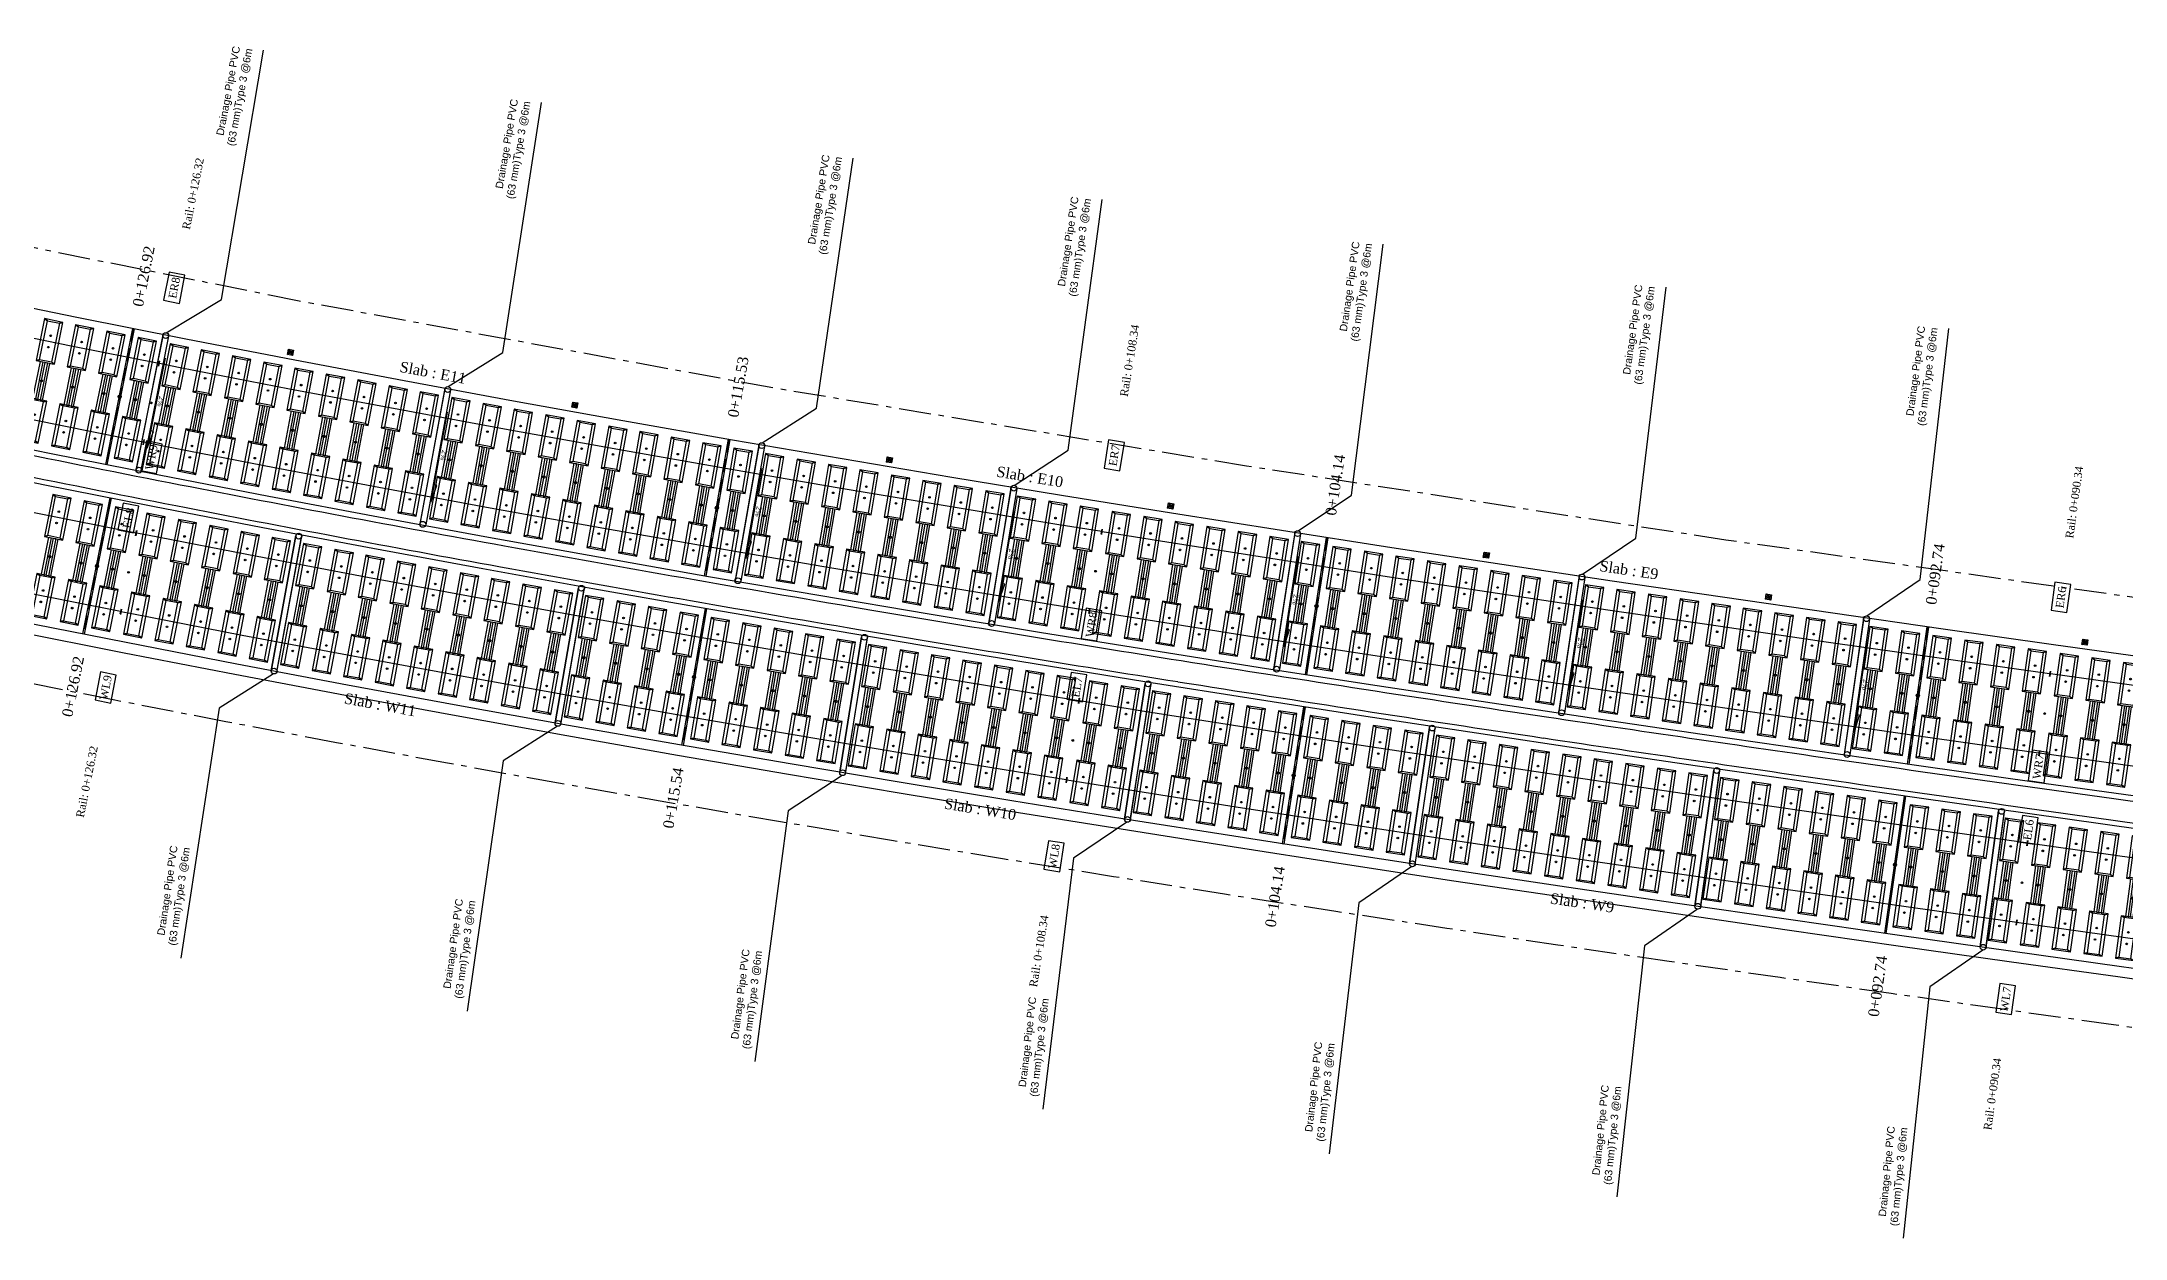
# Model space of a CAD drawing. Header units: metres. Extents: x 0 to 564365, y 0 to 3594889.
# Drawn here: x 564237.31 to 564276.38, y 3593418.88 to 3593441.31 of the extents above; entities that cross this region are included whole.
import ezdxf
from ezdxf.enums import TextEntityAlignment as Align

# ---------------------------------------------------------------- set-up
doc = ezdxf.new("R2010")
doc.units = ezdxf.units.M
doc.linetypes.add('ACAD_ISO10W100', pattern=[18, 12, -3, 0, -3])
doc.linetypes.add('DASHED2', pattern=[0.375, 0.25, -0.125])
for name, color, linetype in [('2d', 2, 'Continuous'), ('_flg-all slab', 7, 'Continuous'), ('_flg-Bar Divar', 11, 'ACAD_ISO10W100'), ('_flg-Por Konande-Devar', 230, 'Continuous'), ('_flg-por Konande-Vasat', 170, 'Continuous'), ('AG_JOOSH', 7, 'Continuous'), ('AG_Print', 7, 'Continuous'), ('AG_Slab', 7, 'Continuous'), ('C-ROAD-STAN-MAJR', 11, 'Continuous'), ('C-ROAD-TEXT', 11, 'Continuous'), ('E Pipe', 5, 'Continuous'), ('Km_Rail', 7, 'Continuous'), ('Km_Slab', 7, 'Continuous'), ('Number_Slab', 7, 'Continuous'), ('Rail', 1, 'Continuous'), ('Rail_Gap', 7, 'Continuous'), ('Travers', 7, 'Continuous')]:
    doc.layers.add(name, color=color, linetype=linetype)
doc.styles.add('ND', font='nashkh.shx', dxfattribs={"height": 3})
doc.styles.get("Standard").update_dxf_attribs({"font": 'romantic.ttf'})

# ---------------------------------------------------------------- blocks, each defined once
blk = doc.blocks.new('AG_slab')
at = {"layer": 'AG_Slab', "color": 1}
for p, q in [((1.3, 0.015), (-1.3, 0.015)), ((1.3, -0.015), (-1.3, -0.015))]:
    blk.add_line(p, q, dxfattribs=at)
at = {"layer": 'AG_Slab', "color": 5}
for p, q in [((-1.3, -0.015), (-1.3, 0.015)), ((1.3, 0.015), (1.3, -0.015))]:
    blk.add_line(p, q, dxfattribs=at)
at = {"layer": 'AG_Slab', "color": 2, "linetype": 'DASHED2'}
blk.add_line((1.3, 0), (-1.3, 0), dxfattribs=at)
at = {"layer": 'AG_Slab', "color": 7}
blk.add_circle((0, 0), 0.03, dxfattribs=at)
blk = doc.blocks.new('AG_Joosh')
at = {"layer": 'AG_JOOSH', "color": 2}
for p, q in [((-0.701, 0.005), (-0.801, 0.005)), ((0.701, 0.005), (0.801, 0.005)), ((-0.701, -0.005), (-0.801, -0.005)), ((0.701, -0.005), (0.801, -0.005))]:
    blk.add_line(p, q, dxfattribs=at)
at = {"layer": 'AG_JOOSH', "color": 7}
blk.add_circle((0, 0), 0.0155, dxfattribs=at)
blk = doc.blocks.new('AG_tttt', base_point=(-0.751, 0))
at = {"layer": 'Travers', "color": 3}
blk.add_lwpolyline([(-0.354, 0.175), (-1.155, 0.175), (-1.155, -0.175), (-0.354, -0.175), (-0.354, 0.175), (-0.38, 0.114), (-1.129, 0.114), (-1.155, 0.175), (-1.129, 0.114), (-1.129, -0.114), (-1.155, -0.175), (-1.129, -0.114), (-0.38, -0.114), (-0.354, -0.175), (-0.38, -0.114), (-0.38, 0.114), (-0.354, 0.175), (-0.354, 0.09), (0.354, 0.09), (0.354, 0.045), (-0.354, 0.045), (-0.354, 0), (0.354, 0), (0.354, -0.045), (-0.354, -0.045), (-0.354, -0.09), (0.354, -0.09), (0.354, -0.175), (1.155, -0.175), (1.155, 0.175), (0.354, 0.175), (0.354, -0.175), (0.38, -0.114), (0.38, 0.114), (0.354, 0.175), (0.38, 0.114), (1.129, 0.114), (1.155, 0.175), (1.129, 0.114), (1.129, -0.114), (1.155, -0.175), (1.129, -0.114), (0.38, -0.114)], dxfattribs=at)
for centre in [(-0.863, 0), (-0.646, 0), (0.646, 0), (0.863, 0)]:
    blk.add_circle(centre, 0.015, dxfattribs=at)
at = {"layer": 'Travers', "color": 7}
blk.add_circle((0, 0), 0.02, dxfattribs=at)
blk = doc.blocks.new('AG_t')
at = {"layer": 'Travers', "color": 3}
blk.add_lwpolyline([(-0.354, 0.175), (-1.155, 0.175), (-1.155, -0.175), (-0.354, -0.175), (-0.354, 0.175), (-0.38, 0.114), (-1.129, 0.114), (-1.155, 0.175), (-1.129, 0.114), (-1.129, -0.114), (-1.155, -0.175), (-1.129, -0.114), (-0.38, -0.114), (-0.354, -0.175), (-0.38, -0.114), (-0.38, 0.114), (-0.354, 0.175), (-0.354, 0.09), (0.354, 0.09), (0.354, 0.045), (-0.354, 0.045), (-0.354, 0), (0.354, 0), (0.354, -0.045), (-0.354, -0.045), (-0.354, -0.09), (0.354, -0.09), (0.354, -0.175), (1.155, -0.175), (1.155, 0.175), (0.354, 0.175), (0.354, -0.175), (0.38, -0.114), (0.38, 0.114), (0.354, 0.175), (0.38, 0.114), (1.129, 0.114), (1.155, 0.175), (1.129, 0.114), (1.129, -0.114), (1.155, -0.175), (1.129, -0.114), (0.38, -0.114)], dxfattribs=at)
for centre in [(-0.863, 0), (-0.646, 0), (0.646, 0), (0.863, 0)]:
    blk.add_circle(centre, 0.015, dxfattribs=at)
at = {"layer": 'Travers', "color": 7}
blk.add_circle((0, 0), 0.02, dxfattribs=at)
blk = doc.blocks.new('K')
at = {"color": 2}
for p, q in [((570011.566, 3594959.051), (570011.466, 3594959.151)), ((570011.566, 3594959.151), (570011.466, 3594959.051))]:
    blk.add_line(p, q, dxfattribs=at)
blk.add_lwpolyline([(570011.466, 3594959.151), (570011.566, 3594959.151), (570011.566, 3594959.051), (570011.466, 3594959.051)], close=True, dxfattribs=at)
blk.add_circle((570011.516, 3594959.101), 0.03, dxfattribs=at)
blk = doc.blocks.new('Drainage Pipe E')
at = {"color": 30, "true_color": 0xf26722}
for p, q in [((-0.873, 0.07), (0.849, 0.07)), ((-0.873, 0.07), (0.849, 0.07)), ((0.849, 0.07), (0.518, 0.124)), ((0.518, 0.124), (0.518, 0.07)), ((0.849, 0.07), (0.518, 0.124)), ((0.518, 0.124), (0.518, 0.07))]:
    blk.add_line(p, q, dxfattribs=at)
at = {"layer": '2d', "flags": 128}
blk.add_lwpolyline([(-1.349, 0), (-2.168, 0.894), (-6.923, 0.758)], dxfattribs=at)
at = {"layer": 'E Pipe', "color": 4}
for p, q in [((-1.297, 0.054), (1.286, 0.055)), ((-1.297, 0.054), (1.286, 0.055)), ((-1.308, -0.055), (1.296, -0.055)), ((-1.299, -0.055), (1.286, -0.054))]:
    blk.add_line(p, q, dxfattribs=at)
for centre in [(-1.295, 0), (-1.295, 0), (1.286, 0), (1.286, 0)]:
    blk.add_circle(centre, 0.0546, dxfattribs=at)
at = {"color": 30, "true_color": 0xf26722, "insert": (-0.163, 0.204), "char_height": 0.0993, "attachment_point": 1, "rotation": 0.0181}
blk.add_mtext_dynamic_manual_height_columns('2%', width=1.00817, gutter_width=1, heights=[0], dxfattribs=at)
at = {"layer": '2d', "insert": (-6.895, 0.173), "char_height": 0.141, "width": 2.11353, "attachment_point": 3, "rotation": 180.6503, "style": 'ND'}
blk.add_mtext('{\\f@Arial Unicode MS|b0|i0|c0|p34;Drainage Pipe PVC\\P(63 mm)Type 3 @6m}', dxfattribs=at)
blk = doc.blocks.new('_N-drainage pipe')
at = {"layer": '2d', "flags": 128}
blk.add_lwpolyline([(570000.683, 3594952.865), (569999.692, 3594952.175), (569999.196, 3594947.463)], dxfattribs=at)
at = {"layer": 'E Pipe', "color": 4}
for p, q in [((570000.743, 3594952.898), (570001.089, 3594955.469)), ((570000.745, 3594952.908), (570001.087, 3594955.46))]:
    blk.add_line(p, q, dxfattribs=at)
blk.add_lwpolyline([(570000.637, 3594952.924), (570000.979, 3594955.474)], close=True, dxfattribs=at)
for centre in [(570001.033, 3594955.467), (570001.033, 3594955.467), (570000.691, 3594952.919), (570000.691, 3594952.919)]:
    blk.add_circle(centre, 0.0544, dxfattribs=at)
at = {"layer": '2d', "insert": (569998.901, 3594949.57), "char_height": 0.14047, "width": 2.10551, "attachment_point": 3, "rotation": 84.2858, "style": 'ND'}
blk.add_mtext('{\\f@Arial Unicode MS|b0|i0|c0|p34;Drainage Pipe PVC\\P(63 mm)Type 3 @6m}', dxfattribs=at)

msp = doc.modelspace()

# ---------------------------------------------------------------- linework, layer by layer
at = {"layer": '_flg-all slab', "linetype": 'Continuous', "lineweight": -3}
for p, q in [((564237.977, 3593436.147), (564235.937, 3593436.564)), ((564240.019, 3593435.74), (564237.977, 3593436.147)), ((564242.064, 3593435.344), (564240.019, 3593435.74)), ((564244.111, 3593434.956), (564242.064, 3593435.344)), ((564246.161, 3593434.578), (564244.111, 3593434.956)), ((564248.212, 3593434.208), (564246.161, 3593434.578)), ((564237.463, 3593433.598), (564235.41, 3593434.017)), ((564250.266, 3593433.847), (564248.212, 3593434.208)), ((564252.322, 3593433.493), (564250.266, 3593433.847)), ((564237.344, 3593433.01), (564235.288, 3593433.43)), ((564239.518, 3593433.189), (564237.463, 3593433.598)), ((564254.379, 3593433.147), (564252.322, 3593433.493)), ((564239.402, 3593432.6), (564237.344, 3593433.01)), ((564241.575, 3593432.79), (564239.518, 3593433.189)), ((564256.438, 3593432.808), (564254.379, 3593433.147)), ((564241.462, 3593432.201), (564239.402, 3593432.6)), ((564243.633, 3593432.401), (564241.575, 3593432.79)), ((564258.499, 3593432.475), (564256.438, 3593432.808)), ((564260.562, 3593432.149), (564258.499, 3593432.475)), ((564243.523, 3593431.811), (564241.462, 3593432.201)), ((564245.694, 3593432.02), (564243.633, 3593432.401)), ((564262.626, 3593431.829), (564260.562, 3593432.149)), ((564245.586, 3593431.43), (564243.523, 3593431.811)), ((564247.756, 3593431.649), (564245.694, 3593432.02)), ((564264.691, 3593431.514), (564262.626, 3593431.829)), ((564247.651, 3593431.058), (564245.586, 3593431.43)), ((564249.82, 3593431.285), (564247.756, 3593431.649)), ((564251.886, 3593430.93), (564249.82, 3593431.285)), ((564266.758, 3593431.204), (564264.691, 3593431.514)), ((564249.717, 3593430.694), (564247.651, 3593431.058)), ((564253.952, 3593430.582), (564251.886, 3593430.93)), ((564268.826, 3593430.899), (564266.758, 3593431.204)), ((564270.895, 3593430.599), (564268.826, 3593430.899)), ((564251.785, 3593430.338), (564249.717, 3593430.694)), ((564256.02, 3593430.242), (564253.952, 3593430.582)), ((564272.965, 3593430.302), (564270.895, 3593430.599)), ((564238.901, 3593430.049), (564236.83, 3593430.461)), ((564253.854, 3593429.99), (564251.785, 3593430.338)), ((564258.089, 3593429.908), (564256.02, 3593430.242)), ((564275.037, 3593430.009), (564272.965, 3593430.302)), ((564240.972, 3593429.647), (564238.901, 3593430.049)), ((564255.924, 3593429.649), (564253.854, 3593429.99)), ((564260.159, 3593429.58), (564258.089, 3593429.908)), ((564277.109, 3593429.719), (564275.037, 3593430.009)), ((564243.046, 3593429.255), (564240.972, 3593429.647)), ((564257.995, 3593429.315), (564255.924, 3593429.649)), ((564260.066, 3593428.988), (564257.995, 3593429.315)), ((564262.23, 3593429.259), (564260.159, 3593429.58)), ((564245.12, 3593428.872), (564243.046, 3593429.255)), ((564262.139, 3593428.666), (564260.066, 3593428.988)), ((564264.303, 3593428.943), (564262.23, 3593429.259)), ((564266.375, 3593428.633), (564264.303, 3593428.943)), ((564247.195, 3593428.498), (564245.12, 3593428.872)), ((564264.213, 3593428.35), (564262.139, 3593428.666)), ((564268.449, 3593428.327), (564266.375, 3593428.633)), ((564249.272, 3593428.133), (564247.195, 3593428.498)), ((564266.287, 3593428.039), (564264.213, 3593428.35)), ((564270.524, 3593428.025), (564268.449, 3593428.327)), ((564251.349, 3593427.775), (564249.272, 3593428.133)), ((564253.427, 3593427.426), (564251.349, 3593427.775)), ((564268.362, 3593427.733), (564266.287, 3593428.039)), ((564272.599, 3593427.728), (564270.524, 3593428.025)), ((564255.505, 3593427.083), (564253.427, 3593427.426)), ((564270.438, 3593427.432), (564268.362, 3593427.733)), ((564272.514, 3593427.134), (564270.438, 3593427.432)), ((564274.674, 3593427.434), (564272.599, 3593427.728)), ((564276.75, 3593427.144), (564274.674, 3593427.434)), ((564257.584, 3593426.748), (564255.505, 3593427.083)), ((564274.59, 3593426.84), (564272.514, 3593427.134)), ((564259.664, 3593426.419), (564257.584, 3593426.748)), ((564276.667, 3593426.549), (564274.59, 3593426.84)), ((564261.744, 3593426.096), (564259.664, 3593426.419)), ((564263.824, 3593425.779), (564261.744, 3593426.096)), ((564265.905, 3593425.467), (564263.824, 3593425.779)), ((564267.986, 3593425.161), (564265.905, 3593425.467)), ((564270.066, 3593424.858), (564267.986, 3593425.161)), ((564272.147, 3593424.56), (564270.066, 3593424.858)), ((564274.228, 3593424.266), (564272.147, 3593424.56)), ((564276.309, 3593423.974), (564274.228, 3593424.266)), ((564278.389, 3593423.686), (564276.309, 3593423.974))]:
    msp.add_line(p, q, dxfattribs=at)
at = {"layer": '_flg-Bar Divar', "lineweight": -3, "ltscale": 0.05}
for p, q in [((564242.142, 3593436.452, 1556.206), (564233.414, 3593438.204, 1556.206)), ((564251.021, 3593434.824, 1556.206), (564242.142, 3593436.452, 1556.206)), ((564259.904, 3593433.359, 1556.206), (564251.021, 3593434.824, 1556.206)), ((564268.893, 3593431.972, 1556.206), (564259.904, 3593433.359, 1556.206)), ((564278.002, 3593430.689, 1556.206), (564268.893, 3593431.972, 1556.206)), ((564238.688, 3593428.97), (564236.613, 3593429.383)), ((564240.765, 3593428.567), (564238.688, 3593428.97)), ((564242.843, 3593428.174), (564240.765, 3593428.567)), ((564244.922, 3593427.79), (564242.843, 3593428.174)), ((564247.002, 3593427.415), (564244.922, 3593427.79)), ((564249.083, 3593427.049), (564247.002, 3593427.415)), ((564251.164, 3593426.691), (564249.083, 3593427.049)), ((564253.246, 3593426.341), (564251.164, 3593426.691)), ((564255.328, 3593425.998), (564253.246, 3593426.341)), ((564257.411, 3593425.662), (564255.328, 3593425.998)), ((564259.494, 3593425.332), (564257.411, 3593425.662)), ((564261.577, 3593425.009), (564259.494, 3593425.332)), ((564263.66, 3593424.692), (564261.577, 3593425.009)), ((564265.743, 3593424.379), (564263.66, 3593424.692)), ((564267.826, 3593424.072), (564265.743, 3593424.379)), ((564269.909, 3593423.77), (564267.826, 3593424.072)), ((564271.992, 3593423.471), (564269.909, 3593423.77)), ((564274.075, 3593423.176), (564271.992, 3593423.471)), ((564276.157, 3593422.885), (564274.075, 3593423.176)), ((564278.239, 3593422.596), (564276.157, 3593422.885))]:
    msp.add_line(p, q, dxfattribs=at)
at = {"layer": '_flg-Por Konande-Devar', "linetype": 'Continuous', "lineweight": -3}
for p, q in [((564238.862, 3593429.853), (564236.791, 3593430.265)), ((564240.935, 3593429.451), (564238.862, 3593429.853)), ((564243.009, 3593429.058), (564240.935, 3593429.451)), ((564245.084, 3593428.675), (564243.009, 3593429.058)), ((564247.16, 3593428.301), (564245.084, 3593428.675)), ((564249.237, 3593427.936), (564247.16, 3593428.301)), ((564251.315, 3593427.578), (564249.237, 3593427.936)), ((564253.394, 3593427.228), (564251.315, 3593427.578)), ((564255.473, 3593426.886), (564253.394, 3593427.228)), ((564257.553, 3593426.55), (564255.473, 3593426.886)), ((564259.633, 3593426.221), (564257.553, 3593426.55)), ((564261.714, 3593425.899), (564259.633, 3593426.221)), ((564263.794, 3593425.581), (564261.714, 3593425.899)), ((564265.876, 3593425.27), (564263.794, 3593425.581)), ((564267.957, 3593424.963), (564265.876, 3593425.27)), ((564270.038, 3593424.66), (564267.957, 3593424.963)), ((564272.119, 3593424.362), (564270.038, 3593424.66)), ((564274.2, 3593424.067), (564272.119, 3593424.362)), ((564276.281, 3593423.776), (564274.2, 3593424.067)), ((564278.362, 3593423.488), (564276.281, 3593423.776))]:
    msp.add_line(p, q, dxfattribs=at)
at = {"layer": '_flg-por Konande-Vasat'}
for centre, radius, start, end in [((564320.221, 3593843.837), 418.603, 258.01676, 258.93895), ((564320.221, 3593843.837), 419.003, 258.01676, 258.93895), ((564327.078, 3593878.916), 454.346, 258.93895, 259.71926), ((564327.078, 3593878.916), 454.746, 258.93895, 259.71926), ((564344.114, 3593972.838), 549.8, 259.71926, 260.42864), ((564344.114, 3593972.838), 550.2, 259.71926, 260.42864), ((564354.506, 3594034.468), 612.3, 260.428636, 260.996138), ((564354.506, 3594034.468), 612.7, 260.428636, 260.996138), ((564383.85, 3594219.657), 799.8, 260.996138, 261.492701), ((564383.85, 3594219.657), 800.2, 260.996138, 261.492701), ((564403.575, 3594351.524), 933.133, 261.492701, 261.847389), ((564403.575, 3594351.524), 933.533, 261.492701, 261.847389), ((564478.025, 3594871.218), 1458.133, 261.847389, 262.13114), ((564478.025, 3594871.218), 1458.533, 261.847389, 262.13114)]:
    msp.add_arc(centre, radius, start, end, dxfattribs=at)
at = {"layer": 'Rail'}
for points in [[(564239.513, 3593435.281), (564237.868, 3593435.609), (564235.825, 3593436.026), (564233.786, 3593436.454), (564231.748, 3593436.892), (564229.714, 3593437.342), (564227.68, 3593437.805, -0.004192), (564222.01, 3593439.162, -0.004192)], [(564239.22, 3593433.808), (564237.571, 3593434.136), (564235.521, 3593434.555), (564233.473, 3593434.985), (564231.428, 3593435.425), (564229.386, 3593435.877), (564227.345, 3593436.341, -0.004194), (564221.648, 3593437.704, -0.004194)], [(564239.086, 3593432.104), (564237.235, 3593432.472), (564235.177, 3593432.892), (564233.12, 3593433.324), (564231.066, 3593433.766), (564229.014, 3593434.22), (564226.966, 3593434.686, -0.003947), (564221.578, 3593435.972)], [(564238.792, 3593430.631), (564236.939, 3593430.999), (564234.872, 3593431.422), (564232.808, 3593431.854), (564230.746, 3593432.299), (564228.685, 3593432.754), (564226.631, 3593433.221, -0.003948), (564221.218, 3593434.514)]]:
    msp.add_lwpolyline(points, format="xyb", dxfattribs=at)
for points in [[(564257.189, 3593432.131), (564256.35, 3593432.266), (564254.289, 3593432.605), (564252.23, 3593432.952), (564250.172, 3593433.306), (564248.116, 3593433.668), (564246.062, 3593434.038), (564244.01, 3593434.417), (564241.961, 3593434.804), (564239.913, 3593435.202), (564239.523, 3593435.279)], [(564256.949, 3593430.648), (564256.108, 3593430.783), (564254.042, 3593431.124), (564251.978, 3593431.471), (564249.914, 3593431.826), (564247.853, 3593432.189), (564245.793, 3593432.56), (564243.734, 3593432.94), (564241.678, 3593433.329), (564239.623, 3593433.728), (564239.23, 3593433.806)], [(564256.762, 3593428.958), (564255.835, 3593429.108), (564253.764, 3593429.449), (564251.693, 3593429.797), (564249.623, 3593430.153), (564247.555, 3593430.517), (564245.488, 3593430.89), (564243.422, 3593431.271), (564241.358, 3593431.662), (564239.296, 3593432.062), (564239.095, 3593432.102)], [(564274.968, 3593429.464), (564274.96, 3593429.465), (564272.888, 3593429.759), (564270.816, 3593430.055), (564268.746, 3593430.356), (564266.677, 3593430.661), (564264.609, 3593430.971), (564262.542, 3593431.286), (564260.477, 3593431.607), (564258.413, 3593431.933), (564257.198, 3593432.129)], [(564256.523, 3593427.475), (564255.594, 3593427.625), (564253.517, 3593427.967), (564251.441, 3593428.316), (564249.366, 3593428.673), (564247.292, 3593429.039), (564245.218, 3593429.412), (564243.146, 3593429.795), (564241.076, 3593430.186), (564239.006, 3593430.588), (564238.802, 3593430.629)], [(564274.76, 3593427.977), (564274.751, 3593427.978), (564272.676, 3593428.272), (564270.602, 3593428.569), (564268.529, 3593428.87), (564266.456, 3593429.176), (564264.385, 3593429.486), (564262.314, 3593429.802), (564260.244, 3593430.123), (564258.176, 3593430.45), (564256.959, 3593430.646)], [(564292.805, 3593427.032), (564291.566, 3593427.198), (564289.488, 3593427.478), (564287.41, 3593427.757), (564285.333, 3593428.038), (564283.257, 3593428.32), (564281.181, 3593428.603), (564279.107, 3593428.888), (564277.033, 3593429.175), (564274.978, 3593429.463)], [(564274.542, 3593426.293), (564274.514, 3593426.297), (564272.437, 3593426.591), (564270.359, 3593426.888), (564268.283, 3593427.19), (564266.207, 3593427.496), (564264.131, 3593427.807), (564262.056, 3593428.123), (564259.981, 3593428.445), (564257.908, 3593428.773), (564256.772, 3593428.956)], [(564292.605, 3593425.543), (564291.365, 3593425.71), (564289.287, 3593425.989), (564287.21, 3593426.269), (564285.132, 3593426.549), (564283.055, 3593426.831), (564280.978, 3593427.115), (564278.902, 3593427.4), (564276.826, 3593427.687), (564274.77, 3593427.975)], [(564274.334, 3593424.805), (564274.305, 3593424.809), (564272.225, 3593425.104), (564270.145, 3593425.402), (564268.065, 3593425.704), (564265.986, 3593426.01), (564263.906, 3593426.322), (564261.828, 3593426.639), (564259.749, 3593426.961), (564257.671, 3593427.29), (564256.533, 3593427.474)], [(564292.378, 3593423.86), (564291.139, 3593424.027), (564289.061, 3593424.306), (564286.983, 3593424.586), (564284.905, 3593424.867), (564282.826, 3593425.149), (564280.748, 3593425.432), (564278.67, 3593425.718), (564276.592, 3593426.006), (564274.552, 3593426.291)], [(564292.178, 3593422.372), (564290.939, 3593422.538), (564288.861, 3593422.818), (564286.782, 3593423.097), (564284.704, 3593423.378), (564282.625, 3593423.66), (564280.545, 3593423.944), (564278.464, 3593424.23), (564276.385, 3593424.518), (564274.343, 3593424.804)]]:
    msp.add_lwpolyline(points, dxfattribs=at)
at = {"layer": 'Rail_Gap', "color": 210}
for points in [[(564239.896, 3593436.409), (564240, 3593436.935), (564239.706, 3593436.993), (564239.601, 3593436.468)], [(564239.465, 3593433.218), (564239.576, 3593433.771), (564239.281, 3593433.83), (564239.171, 3593433.276)], [(564257.53, 3593433.272), (564257.615, 3593433.801), (564257.319, 3593433.849), (564257.234, 3593433.32)], [(564239.039, 3593432.108), (564239.138, 3593432.606), (564238.844, 3593432.664), (564238.745, 3593432.167)], [(564275.286, 3593430.616), (564275.359, 3593431.139), (564275.062, 3593431.181), (564274.989, 3593430.658)], [(564257.1, 3593430.082), (564257.191, 3593430.646), (564256.895, 3593430.694), (564256.804, 3593430.13)], [(564238.609, 3593428.916), (564238.714, 3593429.442), (564238.42, 3593429.5), (564238.315, 3593428.975)], [(564256.831, 3593428.942), (564256.912, 3593429.443), (564256.616, 3593429.491), (564256.535, 3593428.99)], [(564274.857, 3593427.423), (564274.936, 3593427.989), (564274.639, 3593428.031), (564274.559, 3593427.465)], [(564274.678, 3593426.273), (564274.747, 3593426.768), (564274.45, 3593426.809), (564274.381, 3593426.314)], [(564256.402, 3593425.752), (564256.488, 3593426.288), (564256.192, 3593426.336), (564256.106, 3593425.8)], [(564274.249, 3593423.08), (564274.324, 3593423.617), (564274.027, 3593423.659), (564273.951, 3593423.121)]]:
    msp.add_lwpolyline(points, close=True, dxfattribs=at)

# ---------------------------------------------------------------- block references
for p, rotation in [((-175392.692, 29509.163), 357.2851942599547), ((-144366.86, 23210.94), 357.7834557526671), ((-102917.888, 15233.769), 358.4478044193937), ((-67614.709, 8831.281), 359.0125008459696), ((-47510.45, 5345.567), 359.3336027908733), ((-22528.057, 1175.5), 359.732212143855), ((-9328.848, -955.632), 359.9425893681574)]:
    msp.add_blockref('_N-drainage pipe', p, dxfattribs=dict(rotation=rotation))
at = {"layer": 'AG_JOOSH'}
for p, rotation in [((564239.371, 3593434.544), 78.7435539200367), ((564238.944, 3593431.366), 78.74355393568229), ((564257.074, 3593431.388), 80.83625095410697), ((564274.869, 3593428.72), 82.03207783018973), ((564256.647, 3593428.216), 80.8362509659857), ((564274.443, 3593425.548), 82.03207783018973)]:
    msp.add_blockref('AG_Joosh', p, dxfattribs=dict(at, rotation=rotation))
at = {"layer": 'AG_Print'}
for name, p, rotation in [('AG_tttt', (564237.161, 3593434.22), 78.45566965492787), ('AG_t', (564237.895, 3593434.838), 78.7435539200367), ('AG_t', (564238.484, 3593434.72), 78.7435539200367), ('AG_t', (564239.072, 3593434.603), 78.74355392697152), ('AG_tttt', (564239.524, 3593433.748), 78.74355391826072), ('AG_t', (564240.256, 3593434.37), 79.0203656717257), ('AG_t', (564240.845, 3593434.256), 79.0203656717257), ('AG_tttt', (564241.291, 3593433.404), 79.02036568044475), ('AG_t', (564242.02, 3593434.029), 79.28610501232734), ('AG_t', (564242.609, 3593433.917), 79.28610501232734), ('AG_t', (564243.199, 3593433.806), 79.28610501232734), ('AG_tttt', (564243.649, 3593432.956), 79.28610501232734), ('AG_t', (564244.375, 3593433.586), 79.54077183069445), ('AG_t', (564244.965, 3593433.477), 79.54077183069445), ('AG_tttt', (564245.419, 3593432.629), 79.54077183069445), ('AG_t', (564246.142, 3593433.26), 79.78436619192952), ('AG_t', (564246.733, 3593433.154), 79.78436619192952), ('AG_t', (564247.323, 3593433.048), 79.78436620067035), ('AG_tttt', (564247.78, 3593432.202), 79.78436619192952), ('AG_t', (564248.501, 3593432.837), 80.01688808100457), ('AG_t', (564249.092, 3593432.733), 80.01688808100457), ('AG_tttt', (564249.553, 3593431.89), 80.01688808975172), ('AG_t', (564250.271, 3593432.527), 80.23833751872048), ('AG_t', (564250.863, 3593432.425), 80.23833751872048), ('AG_t', (564251.454, 3593432.323), 80.23833751872048), ('AG_tttt', (564251.918, 3593431.481), 80.23833750996744), ('AG_t', (564252.634, 3593432.122), 80.44871447458085), ('AG_t', (564237.468, 3593431.66), 78.74355393568229), ('AG_t', (564253.226, 3593432.023), 80.44871446868594), ('AG_tttt', (564253.693, 3593431.182), 80.44871446868594), ('AG_t', (564254.407, 3593431.825), 80.64801894203586), ('AG_t', (564254.999, 3593431.727), 80.64801894203586), ('AG_t', (564238.056, 3593431.543), 78.74355393568229), ('AG_tttt', (564238.498, 3593430.689), 78.74355392697152), ('AG_t', (564239.24, 3593431.308), 79.02036568721113), ('AG_t', (564255.591, 3593431.63), 80.64801894502641), ('AG_tttt', (564256.061, 3593430.791), 80.64801895378999), ('AG_t', (564256.773, 3593431.437), 80.83625094844915), ('AG_t', (564257.375, 3593431.34), 80.83625094844915), ('AG_t', (564239.829, 3593431.193), 79.02036568721113), ('AG_t', (564240.418, 3593431.079), 79.0203656891638), ('AG_tttt', (564240.864, 3593430.228), 79.02036569788285), ('AG_tttt', (564257.848, 3593430.503), 80.83625094844915), ('AG_t', (564258.558, 3593431.15), 81.01341049042166), ('AG_t', (564259.15, 3593431.056), 81.01341049042166), ('AG_t', (564259.743, 3593430.962), 81.01341049042166), ('AG_t', (564241.593, 3593430.853), 79.28610498614692), ('AG_t', (564242.182, 3593430.741), 79.28610498614692), ('AG_tttt', (564242.632, 3593429.892), 79.28610497954237), ('AG_t', (564243.358, 3593430.519), 79.54077183069445), ('AG_tttt', (564260.218, 3593430.127), 81.01341049042166), ('AG_t', (564260.926, 3593430.777), 81.17949756440571), ('AG_t', (564261.519, 3593430.685), 81.17949756440571), ('AG_tttt', (564261.997, 3593429.851), 81.17949756440571), ('AG_t', (564262.703, 3593430.502), 81.3345121658708), ('AG_t', (564243.948, 3593430.41), 79.54077183297917), ('AG_t', (564244.538, 3593430.301), 79.54077183069445), ('AG_tttt', (564244.992, 3593429.454), 79.54077182424513), ('AG_t', (564263.296, 3593430.412), 81.33451217465104), ('AG_t', (564263.889, 3593430.321), 81.3345121658708), ('AG_tttt', (564264.369, 3593429.488), 81.3345121658708), ('AG_t', (564265.074, 3593430.142), 81.47845427781732), ('AG_t', (564245.715, 3593430.086), 79.78436620941117), ('AG_t', (564246.306, 3593429.979), 79.78436620941117), ('AG_tttt', (564246.763, 3593429.134), 79.78436620941117), ('AG_t', (564247.484, 3593429.767), 80.01688810724603), ('AG_t', (564265.667, 3593430.053), 81.47845427781732), ('AG_tttt', (564266.149, 3593429.222), 81.47845428133654), ('AG_t', (564266.852, 3593429.876), 81.61132393157534), ('AG_t', (564267.446, 3593429.789), 81.61132394036196), ('AG_t', (564248.075, 3593429.663), 80.01688810724603), ('AG_t', (564248.666, 3593429.559), 80.01688811340483), ('AG_tttt', (564249.126, 3593428.716), 80.01688810465768), ('AG_t', (564249.845, 3593429.353), 80.23833748370832), ('AG_t', (564268.04, 3593429.701), 81.61132394036196), ('AG_tttt', (564268.524, 3593428.871), 81.61132393157534), ('AG_t', (564269.225, 3593429.528), 81.73312112715567), ('AG_t', (564269.819, 3593429.441), 81.73312112204752), ('AG_tttt', (564270.305, 3593428.612), 81.73312111325816), ('AG_t', (564250.436, 3593429.251), 80.23833748370832), ('AG_tttt', (564250.9, 3593428.41), 80.23833748370832), ('AG_t', (564251.616, 3593429.049), 80.44871447744444), ('AG_t', (564252.208, 3593428.949), 80.44871447458085), ('AG_t', (564271.005, 3593429.27), 81.84384584861166), ('AG_t', (564271.599, 3593429.185), 81.84384584486007), ('AG_tttt', (564272.087, 3593428.356), 81.84384583102806), ('AG_t', (564272.786, 3593429.015), 81.94349805056238), ('AG_t', (564273.38, 3593428.93), 81.94349805056238), ('AG_t', (564252.799, 3593428.849), 80.44871447744444), ('AG_tttt', (564253.266, 3593428.009), 80.44871446868594), ('AG_t', (564253.98, 3593428.652), 80.64801894502641), ('AG_t', (564254.572, 3593428.554), 80.64801894502641), ('AG_t', (564273.974, 3593428.846), 81.94349805056238), ('AG_tttt', (564274.463, 3593428.019), 81.9434980631713), ('AG_t', (564275.171, 3593428.677), 82.03207783018973), ('AG_t', (564275.765, 3593428.594), 82.03207783018973), ('AG_tttt', (564255.042, 3593427.716), 80.64801895378999), ('AG_t', (564255.754, 3593428.36), 80.8362509659857), ('AG_t', (564256.346, 3593428.264), 80.8362509659857), ('AG_t', (564256.949, 3593428.167), 80.8362509659857), ('AG_tttt', (564276.255, 3593427.767), 82.03207783018973), ('AG_tttt', (564257.421, 3593427.33), 80.8362509572174), ('AG_t', (564258.131, 3593427.978), 81.01341049597103), ('AG_t', (564258.724, 3593427.884), 81.01341049042166), ('AG_tttt', (564259.199, 3593427.048), 81.01341049597103), ('AG_t', (564259.907, 3593427.697), 81.17949755562913), ('AG_t', (564260.5, 3593427.605), 81.17949755562913), ('AG_t', (564261.093, 3593427.513), 81.17949755562913), ('AG_tttt', (564261.57, 3593426.679), 81.17949756440571), ('AG_t', (564262.277, 3593427.33), 81.33451215709054), ('AG_t', (564262.87, 3593427.24), 81.3345121658708), ('AG_tttt', (564263.35, 3593426.407), 81.33451215709054), ('AG_t', (564264.054, 3593427.059), 81.47845427781732), ('AG_t', (564264.648, 3593426.97), 81.47845427781732), ('AG_t', (564265.241, 3593426.881), 81.47845427781732), ('AG_tttt', (564265.723, 3593426.05), 81.47845428133654), ('AG_t', (564266.426, 3593426.705), 81.61132393157534), ('AG_t', (564267.02, 3593426.617), 81.61132393157534), ('AG_tttt', (564267.504, 3593425.787), 81.61132393517907), ('AG_t', (564268.205, 3593426.442), 81.73312112204752), ('AG_t', (564268.799, 3593426.356), 81.73312112204752), ('AG_t', (564269.393, 3593426.27), 81.73312112715567), ('AG_tttt', (564269.879, 3593425.44), 81.73312111836634), ('AG_t', (564270.579, 3593426.098), 81.84384584861166), ('AG_t', (564271.173, 3593426.013), 81.84384583981985), ('AG_tttt', (564271.66, 3593425.184), 81.84384583102806), ('AG_t', (564272.36, 3593425.843), 81.94349805554141), ('AG_t', (564272.954, 3593425.759), 81.94349805935636), ('AG_t', (564273.548, 3593425.675), 81.94349805935636), ('AG_tttt', (564274.037, 3593424.847), 81.94349806815032), ('AG_t', (564274.745, 3593425.506), 82.03207782526509), ('AG_t', (564275.339, 3593425.423), 82.03207783018973), ('AG_tttt', (564275.829, 3593424.596), 82.03207783018973), ('AG_t', (564276.526, 3593425.257), 82.10958515532319)]:
    msp.add_blockref(name, p, dxfattribs=dict(at, rotation=rotation))
at = {"layer": 'AG_Slab'}
for p, rotation in [((564238.778, 3593434.662), 78.74355391826072), ((564249.975, 3593432.578), 80.01688808100457), ((564238.351, 3593431.484), 78.74355393568229), ((564261.216, 3593430.732), 81.17949756985332), ((564249.546, 3593429.405), 80.2383374809788), ((564272.49, 3593429.057), 81.84384584486007), ((564260.789, 3593427.56), 81.17949755562913), ((564272.063, 3593425.885), 81.84384583981985)]:
    msp.add_blockref('AG_slab', p, dxfattribs=dict(at, rotation=rotation))
at = {"layer": 'C-ROAD-STAN-MAJR', "color": 11, "linetype": 'Continuous', "lineweight": -3}
for p, xscale, yscale, zscale, rotation in [((564239.389, 3593434.54), 0.9962075155305835, 0.9962075155305835, 0.9962075155305835, 258.7435504264778), ((564244.693, 3593433.527), 0.9962075155305836, 0.9962075155305836, 0.9962075155305836, 259.5407679310653), ((564250.592, 3593432.472), 0.9962075155305834, 0.9962075155305834, 0.9962075155305834, 260.0168839237313), ((564255.332, 3593431.672), 0.9962075155305834, 0.9962075155305834, 0.9962075155305834, 260.648014372898), ((564260.664, 3593430.818), 0.9962075155305836, 0.9962075155305836, 0.9962075155305836, 261.1794925681403), ((564266.002, 3593430.003), 0.9962075155305836, 0.9962075155305836, 0.9962075155305836, 261.4784490330612), ((564271.345, 3593429.221), 0.9962075155305836, 0.9962075155305836, 0.9962075155305836, 261.843840158901)]:
    msp.add_blockref('Drainage Pipe E', p, dxfattribs=dict(at, xscale=xscale, yscale=yscale, zscale=zscale, rotation=rotation))
at = {"layer": 'C-ROAD-TEXT', "color": 11, "linetype": 'Continuous', "lineweight": -3}
for p, rotation in [((1801285.538, 7016645.58), 169.141423903874), ((1762050.689, 7030571.557), 169.796863659352), ((1723806.111, 7043662.618), 170.4332661147998), ((1694243.842, 7053458.21), 170.923576531021), ((1666237.219, 7062480.547), 171.3868394751148), ((1645869.852, 7068885.574), 171.7230085933125), ((1628229.9, 7074327.266), 172.0136875908072)]:
    msp.add_blockref('K', p, dxfattribs=dict(at, rotation=rotation))

# ---------------------------------------------------------------- texts
at = {"layer": 'Km_Rail', "color": 1}
for s, rotation, p in [('Rail: 0+126.32', 78.7436, (564240.152, 3593438.467)), ('Rail: 0+108.34', 80.8363, (564257.711, 3593435.337)), ('Rail: 0+090.34', 82.0321, (564275.423, 3593432.681)), ('Rail: 0+126.32', 78.7436, (564238.163, 3593427.443)), ('Rail: 0+108.34', 80.8363, (564256.01, 3593424.267)), ('Rail: 0+090.34', 82.0321, (564273.888, 3593421.587))]:
    msp.add_text(s, height=0.15, rotation=rotation, dxfattribs=at).set_placement(p, align=Align.MIDDLE_CENTER)
at = {"layer": 'Km_Slab', "color": 11}
for s, rotation, p in [('0+126.92', 78.7436, (564239.227, 3593436.918)), ('0+115.53', 80.0169, (564250.374, 3593434.843)), ('0+104.14', 81.1795, (564261.568, 3593433.005)), ('0+092.74', 81.8438, (564272.816, 3593431.334)), ('0+126.92', 78.7436, (564237.902, 3593429.228)), ('0+115.54', 80.2383, (564249.156, 3593427.138)), ('0+104.14', 81.1795, (564260.437, 3593425.287)), ('0+092.74', 81.8438, (564271.737, 3593423.609))]:
    msp.add_text(s, height=0.2, rotation=rotation, dxfattribs=at).set_placement(p, align=Align.MIDDLE_CENTER)
at = {"layer": 'Number_Slab', "color": 230}
for s, rotation, p in [('Slab : E11', 349.5408, (564244.652, 3593435.111)), ('Slab : E10', 350.648, (564255.843, 3593433.159)), ('Slab : E9', 351.6113, (564267.076, 3593431.41)), ('Slab : W11', 349.5408, (564243.661, 3593428.887)), ('Slab : W10', 350.648, (564254.912, 3593426.928)), ('Slab : W9', 351.6113, (564266.198, 3593425.172))]:
    msp.add_text(s, height=0.2, rotation=rotation, dxfattribs=at).set_placement(p, align=Align.MIDDLE_CENTER)
at = {"layer": 'Rail_Gap', "color": 200}
for s, rotation, p in [('ER8', 78.7436, (564239.801, 3593436.701)), ('WR9', 78.7436, (564239.373, 3593433.524)), ('ER7', 80.8363, (564257.424, 3593433.56)), ('EL8', 78.7436, (564238.942, 3593432.386)), ('ER6', 82.0321, (564275.174, 3593430.898)), ('WR8', 80.8363, (564256.998, 3593430.388)), ('WL9', 78.7436, (564238.514, 3593429.208)), ('EL7', 80.8363, (564256.724, 3593429.216)), ('WR7', 82.0321, (564274.748, 3593427.727)), ('EL6', 82.0321, (564274.564, 3593426.541)), ('WL8', 80.8363, (564256.297, 3593426.044)), ('WL7', 82.0321, (564274.138, 3593423.369))]:
    msp.add_text(s, height=0.15, rotation=rotation, dxfattribs=at).set_placement(p, align=Align.MIDDLE_CENTER)

doc.saveas('drawing.dxf')
